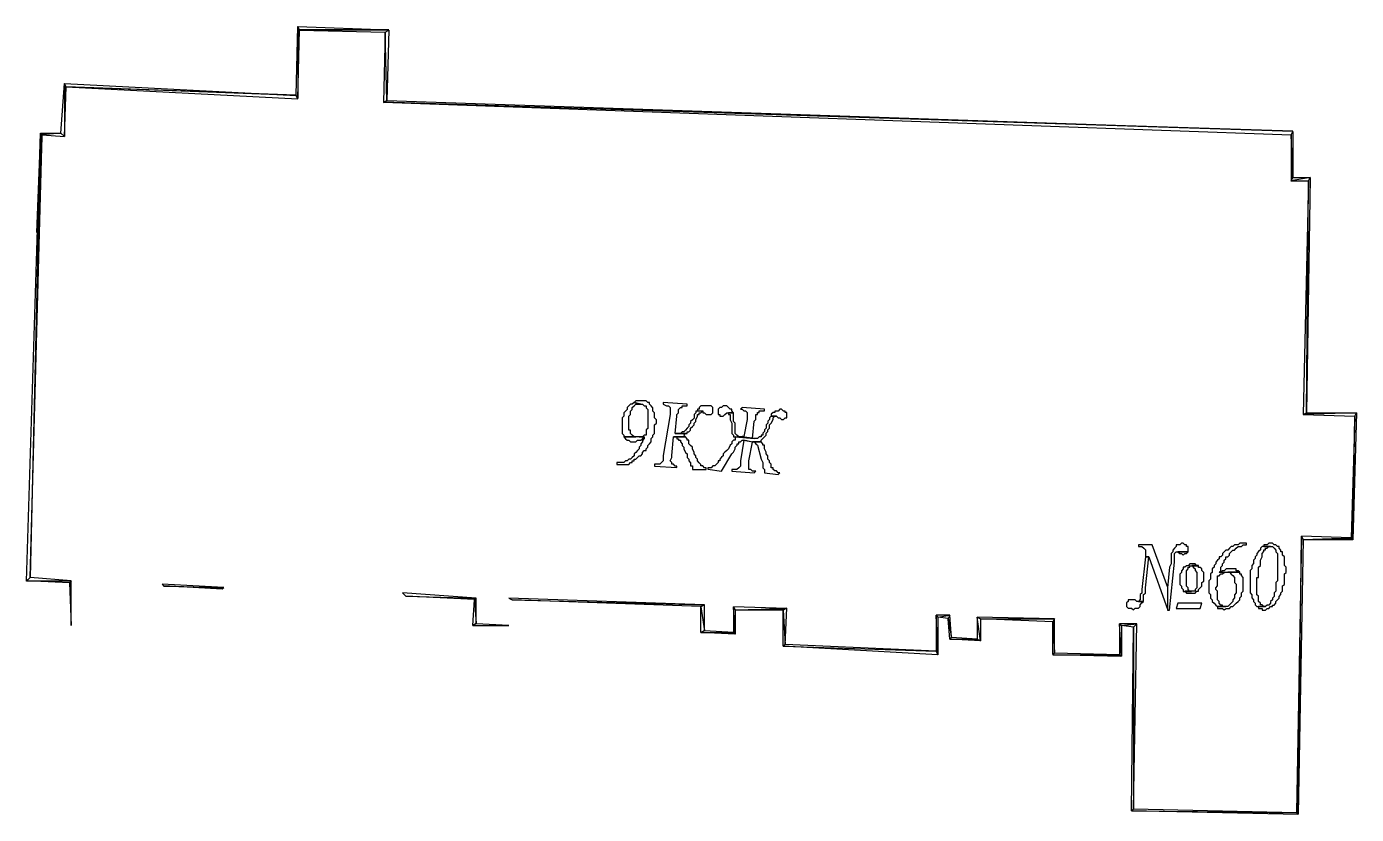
# Model space of a CAD drawing. Extents: x 212106 to 638151, y -1311344 to 1260505.
# Drawn here: x 231891 to 287247, y 447815 to 480609 of the extents above; entities that cross this region are included whole.
import ezdxf

# ---------------------------------------------------------------- set-up
doc = ezdxf.new("R2010")
doc.units = 0
doc.header["$MEASUREMENT"] = 0
doc.layers.add('at_Entity', color=7, linetype='Continuous')

msp = doc.modelspace()

# ---------------------------------------------------------------- linework, layer by layer
at = {"layer": 'at_Entity', "color": 1}
for p, q in [((243106, 477753), (243177, 480609)), ((243106, 477753), (243177, 480609)), ((243249, 480471), (243177, 480609)), ((243177, 480609), (246963, 480471)), ((243249, 480471), (243177, 480609)), ((243177, 480609), (243177, 477614)), ((243177, 480609), (243177, 477614)), ((243249, 480471), (243177, 480609)), ((243177, 480609), (246963, 480471)), ((243249, 480471), (243177, 480609)), ((243177, 480609), (243177, 477614)), ((243177, 480609), (243177, 477614)), ((243177, 477614), (243249, 480471)), ((243177, 477614), (243249, 480471)), ((246963, 480458), (243248, 480458)), ((243248, 480458), (246819, 480382)), ((246963, 480458), (243248, 480458)), ((243248, 480458), (246819, 480382)), ((246963, 480471), (243249, 480471)), ((246963, 480471), (243249, 480471)), ((246819, 480388), (246748, 477456)), ((246819, 480388), (246748, 477456)), ((246819, 480382), (246963, 480458)), ((246819, 480382), (246963, 480458)), ((246819, 480382), (246963, 480458)), ((246819, 480382), (246963, 480458)), ((246891, 477532), (246819, 480388)), ((246891, 477532), (246819, 480388)), ((246891, 477526), (246819, 480382)), ((246891, 477526), (246819, 480382)), ((246963, 480458), (246891, 477526)), ((246963, 480458), (246891, 477526)), ((233320, 476172), (233463, 478246)), ((233320, 476172), (233463, 478246)), ((233535, 478107), (233463, 478246)), ((233463, 478246), (243106, 477743)), ((233535, 478107), (233463, 478246)), ((233463, 478246), (233463, 476033)), ((233463, 478246), (233463, 476033)), ((233535, 478107), (233463, 478246)), ((233463, 478246), (243106, 477743)), ((233535, 478107), (233463, 478246)), ((233463, 478246), (233463, 476033)), ((233463, 478246), (233463, 476033)), ((233463, 476033), (233535, 478107)), ((233463, 476033), (233535, 478107)), ((243106, 477743), (233535, 478107)), ((243106, 477743), (233535, 478107)), ((243105, 477754), (233535, 478106)), ((233535, 478106), (243177, 477603)), ((243105, 477754), (233535, 478106)), ((233535, 478106), (243177, 477603)), ((243177, 477603), (243105, 477754)), ((243177, 477603), (243105, 477754)), ((243177, 477614), (243106, 477753)), ((243177, 477614), (243106, 477753)), ((246748, 477460), (246892, 477535)), ((246748, 477460), (246892, 477535)), ((246748, 477456), (246891, 477532)), ((246748, 477456), (246891, 477532)), ((284605, 476254), (246748, 477460)), ((284605, 476254), (246748, 477460)), ((284605, 476247), (246749, 477465)), ((246749, 477465), (284533, 476109)), ((284605, 476247), (246749, 477465)), ((246749, 477465), (284533, 476109)), ((246892, 477535), (284605, 476254)), ((246892, 477535), (284605, 476254)), ((231891, 457528), (232463, 476173)), ((231891, 457528), (232463, 476173)), ((232463, 476173), (232034, 457678)), ((232463, 476173), (232034, 457678)), ((232463, 476173), (232034, 457678)), ((232463, 476173), (232034, 457678)), ((232034, 457678), (232534, 476098)), ((232034, 457678), (232534, 476098)), ((232534, 476098), (232463, 476173)), ((232463, 476173), (233320, 476173)), ((232534, 476098), (232463, 476173)), ((232534, 476098), (232463, 476173)), ((232463, 476173), (233320, 476173)), ((232534, 476098), (232463, 476173)), ((233320, 476173), (232534, 476098)), ((233320, 476173), (232534, 476098)), ((233320, 476173), (232534, 476098)), ((233320, 476173), (232534, 476098)), ((232534, 476098), (233463, 476035)), ((232534, 476098), (233463, 476035)), ((233463, 476035), (233320, 476173)), ((233463, 476035), (233320, 476173)), ((233463, 476033), (233320, 476172)), ((233463, 476033), (233320, 476172)), ((284533, 476109), (284605, 476247)), ((284533, 476109), (284605, 476247)), ((284533, 476105), (284605, 476243)), ((284533, 476105), (284605, 476243)), ((284605, 474309), (284533, 476105)), ((284605, 474309), (284533, 476105)), ((284605, 474320), (284533, 476103)), ((284533, 476103), (284533, 474170)), ((284605, 474320), (284533, 476103)), ((284533, 476103), (284533, 474170)), ((284605, 476243), (284605, 474309)), ((284605, 476243), (284605, 474309)), ((232320, 472034), (232463, 475964)), ((232320, 472034), (232463, 475964)), ((232463, 475964), (232391, 472034)), ((232391, 472034), (232535, 475964)), ((232463, 475964), (232391, 472034)), ((232463, 475964), (232391, 472034)), ((232391, 472034), (232535, 475964)), ((232463, 475964), (232391, 472034)), ((232535, 475964), (232463, 475964)), ((232535, 475964), (232463, 475964)), ((285319, 474322), (284533, 474184)), ((285319, 474322), (284533, 474184)), ((284533, 474184), (284604, 474322)), ((285319, 474322), (284533, 474184)), ((285319, 474322), (284533, 474184)), ((284533, 474184), (284604, 474322)), ((284533, 474170), (284605, 474320)), ((284533, 474170), (284605, 474320)), ((284533, 474184), (285248, 474184)), ((284533, 474184), (285248, 474184)), ((284604, 474322), (285319, 474322)), ((284604, 474322), (285319, 474322)), ((285248, 474182), (285034, 464473)), ((285248, 474182), (285034, 464473)), ((285319, 474322), (285176, 464537)), ((285319, 474322), (285176, 464537)), ((285176, 464537), (285248, 474184)), ((285176, 464537), (285248, 474184)), ((285177, 464536), (285248, 474182)), ((285177, 464536), (285248, 474182)), ((285248, 474184), (285319, 474322)), ((285248, 474184), (285319, 474322)), ((285248, 474184), (285319, 474322)), ((285248, 474184), (285319, 474322)), ((232391, 472034), (232320, 472034)), ((232391, 472034), (232320, 472034)), ((287247, 464531), (285033, 464456)), ((287247, 464531), (285033, 464456)), ((285033, 464456), (285175, 464531)), ((287247, 464531), (285033, 464456)), ((287247, 464531), (285033, 464456)), ((285033, 464456), (285175, 464531)), ((285033, 464456), (287175, 464393)), ((285033, 464456), (287175, 464393)), ((285034, 464473), (285177, 464536)), ((285034, 464473), (285177, 464536)), ((285175, 464531), (287247, 464531)), ((285175, 464531), (287247, 464531)), ((287247, 464531), (287104, 459250)), ((287247, 464531), (287104, 459250)), ((287175, 464393), (287247, 464531)), ((287175, 464393), (287247, 464531)), ((287175, 464393), (287247, 464531)), ((287175, 464393), (287247, 464531)), ((287175, 464391), (287033, 459323)), ((287175, 464391), (287033, 459323)), ((287104, 459250), (287175, 464393)), ((287104, 459250), (287175, 464393)), ((287104, 459248), (287175, 464391)), ((287104, 459248), (287175, 464391)), ((284962, 459396), (284748, 447902)), ((284962, 459396), (284748, 447902)), ((284819, 447827), (284962, 459396)), ((284819, 447827), (284962, 459396)), ((284819, 447827), (284962, 459396)), ((284819, 447827), (284962, 459396)), ((285033, 459259), (284819, 447827)), ((285033, 459259), (284819, 447827)), ((284962, 459396), (285033, 459259)), ((284962, 459396), (285033, 459259)), ((287033, 459322), (284962, 459396)), ((284962, 459396), (285033, 459259)), ((284962, 459396), (285033, 459259)), ((287033, 459322), (284962, 459396)), ((285032, 459240), (287033, 459315)), ((285032, 459240), (287033, 459315)), ((287104, 459240), (285032, 459240)), ((287104, 459240), (285032, 459240)), ((285033, 459259), (287033, 459322)), ((285033, 459259), (287033, 459322)), ((287033, 459323), (287104, 459248)), ((287033, 459323), (287104, 459248)), ((287033, 459315), (287104, 459240)), ((287033, 459315), (287104, 459240)), ((232034, 457678), (231891, 457528)), ((232034, 457678), (231891, 457528)), ((232035, 457673), (231892, 457536)), ((232035, 457673), (231892, 457536)), ((231892, 457536), (233748, 457536)), ((231892, 457536), (233748, 457536)), ((231892, 457534), (233749, 457534)), ((233677, 457459), (231892, 457534)), ((231892, 457534), (233749, 457534)), ((233677, 457459), (231892, 457534)), ((233748, 457536), (232035, 457673)), ((233748, 457536), (232035, 457673)), ((233749, 457534), (233677, 457459)), ((233749, 457534), (233677, 457459)), ((233749, 457534), (233677, 457459)), ((233749, 457534), (233677, 457459)), ((233677, 457459), (233749, 455680)), ((233677, 457459), (233749, 455680)), ((233749, 455680), (233749, 457534)), ((233749, 455680), (233749, 457534)), ((237535, 457394), (237606, 457319)), ((240106, 457257), (237535, 457394)), ((237535, 457394), (237606, 457319)), ((240106, 457257), (237535, 457394)), ((237606, 457324), (240107, 457249)), ((240034, 457187), (237606, 457324)), ((237606, 457324), (240107, 457249)), ((240034, 457187), (237606, 457324)), ((237606, 457319), (240106, 457257)), ((237606, 457319), (240106, 457257)), ((240107, 457249), (240034, 457187)), ((240107, 457249), (240034, 457187)), ((247534, 457033), (247677, 456896)), ((250605, 456821), (247534, 457033)), ((247534, 457033), (247677, 456896)), ((250605, 456821), (247534, 457033)), ((247677, 456896), (250605, 456821)), ((247677, 456896), (250605, 456821)), ((247677, 456893), (250605, 456819)), ((250534, 456756), (247677, 456893)), ((247677, 456893), (250605, 456819)), ((250534, 456756), (247677, 456893)), ((250463, 455684), (250534, 456753)), ((250463, 455684), (250534, 456753)), ((250605, 456823), (250534, 456749)), ((250605, 456823), (250534, 456749)), ((250605, 456819), (250534, 456756)), ((250605, 456819), (250534, 456756)), ((250534, 456753), (250606, 455759)), ((250534, 456753), (250606, 455759)), ((250534, 456749), (250605, 455754)), ((250534, 456749), (250605, 455754)), ((250605, 455754), (250605, 456823)), ((250605, 455754), (250605, 456823)), ((251963, 456823), (252105, 456749)), ((260106, 456537), (251963, 456823)), ((251963, 456823), (252105, 456749)), ((260106, 456537), (251963, 456823)), ((252105, 456749), (260106, 456537)), ((252105, 456749), (260106, 456537)), ((252106, 456753), (260106, 456542)), ((259963, 456467), (252106, 456753)), ((252106, 456753), (260106, 456542)), ((259963, 456467), (252106, 456753)), ((260105, 456532), (259962, 456458)), ((260105, 456532), (259962, 456458)), ((259962, 456458), (260105, 455463)), ((259962, 456458), (260105, 455463)), ((260106, 456542), (259963, 456467)), ((260106, 456542), (259963, 456467)), ((259963, 456462), (260106, 455468)), ((259963, 455393), (259963, 456462)), ((259963, 456462), (260106, 455468)), ((259963, 455393), (259963, 456462)), ((260105, 455463), (260105, 456532)), ((260105, 455463), (260105, 456532)), ((261390, 455318), (261319, 456462)), ((261319, 456462), (261319, 455393)), ((261390, 455318), (261319, 456462)), ((261319, 456462), (261390, 456326)), ((261319, 456462), (261390, 456326)), ((263534, 456388), (261319, 456462)), ((261390, 455318), (261319, 456462)), ((261319, 456462), (261319, 455393)), ((261390, 455318), (261319, 456462)), ((261319, 456462), (261390, 456326)), ((261319, 456462), (261390, 456326)), ((263534, 456388), (261319, 456462)), ((261390, 456326), (263534, 456388)), ((261390, 456326), (263534, 456388)), ((261390, 456326), (261390, 455318)), ((261390, 456326), (261390, 455318)), ((261391, 456318), (263534, 456393)), ((261391, 456318), (263534, 456393)), ((263391, 456318), (261391, 456318)), ((263391, 456318), (261391, 456318)), ((263534, 456393), (263391, 456318)), ((263534, 456393), (263391, 456318)), ((263534, 456393), (263391, 456318)), ((263534, 456393), (263391, 456318)), ((263391, 456323), (263462, 454893)), ((263391, 454818), (263391, 456323)), ((263391, 456323), (263462, 454893)), ((263391, 454818), (263391, 456323)), ((263391, 456318), (263463, 454888)), ((263391, 456318), (263463, 454888)), ((263463, 454888), (263534, 456393)), ((263463, 454888), (263534, 456393)), ((250605, 455752), (250462, 455678)), ((250605, 455752), (250462, 455678)), ((250462, 455678), (251963, 455678)), ((250462, 455678), (251963, 455678)), ((250606, 455759), (250463, 455684)), ((250606, 455759), (250463, 455684)), ((251963, 455678), (250605, 455752)), ((251963, 455678), (250605, 455752)), ((269819, 454460), (269747, 456102)), ((269747, 456102), (269747, 454597)), ((269819, 454460), (269747, 456102)), ((269747, 456102), (269819, 456027)), ((269747, 456102), (269819, 456027)), ((270319, 456102), (269747, 456102)), ((269819, 454460), (269747, 456102)), ((269747, 456102), (269747, 454597)), ((269819, 454460), (269747, 456102)), ((269747, 456102), (269819, 456027)), ((269747, 456102), (269819, 456027)), ((270319, 456102), (269747, 456102)), ((269819, 456027), (270319, 456102)), ((269819, 456027), (270319, 456102)), ((269819, 456027), (270319, 456102)), ((269819, 456027), (270319, 456102)), ((269819, 456027), (269819, 454460)), ((270247, 455965), (269819, 456027)), ((269819, 456027), (269819, 454460)), ((270247, 455965), (269819, 456027)), ((270319, 456102), (270247, 455965)), ((270319, 456102), (270247, 455965)), ((270319, 456102), (270247, 455965)), ((270319, 456102), (270247, 455965)), ((270247, 455965), (270390, 455169)), ((270247, 455965), (270390, 455169)), ((270248, 455962), (270391, 455179)), ((270319, 455104), (270248, 455962)), ((270248, 455962), (270391, 455179)), ((270319, 455104), (270248, 455962)), ((270390, 455169), (270319, 456102)), ((270390, 455169), (270319, 456102)), ((271605, 455037), (271462, 456032)), ((271462, 456032), (271462, 455099)), ((271605, 455037), (271462, 456032)), ((271462, 456032), (271605, 455957)), ((271462, 456032), (271605, 455957)), ((274676, 455957), (271462, 456032)), ((271605, 455037), (271462, 456032)), ((271462, 456032), (271462, 455099)), ((271605, 455037), (271462, 456032)), ((271462, 456032), (271605, 455957)), ((271462, 456032), (271605, 455957)), ((274676, 455957), (271462, 456032)), ((271604, 455962), (274676, 455962)), ((274604, 455825), (271604, 455962)), ((271604, 455962), (274676, 455962)), ((274604, 455825), (271604, 455962)), ((271605, 455957), (271605, 455037)), ((271605, 455957), (274676, 455957)), ((271605, 455957), (271605, 455037)), ((271605, 455957), (274676, 455957)), ((274676, 455962), (274604, 455825)), ((274676, 455962), (274604, 455825)), ((274676, 455962), (274604, 455825)), ((274676, 455962), (274604, 455825)), ((274604, 455825), (274676, 454532)), ((274604, 455825), (274676, 454532)), ((274605, 455822), (274676, 454542)), ((274605, 454467), (274605, 455822)), ((274605, 455822), (274676, 454542)), ((274605, 454467), (274605, 455822)), ((274676, 454532), (274676, 455962)), ((274676, 454532), (274676, 455962)), ((277462, 454397), (277391, 455752)), ((277391, 455752), (277391, 454472)), ((277462, 454397), (277391, 455752)), ((277391, 455752), (277462, 455678)), ((277391, 455752), (277462, 455678)), ((278105, 455752), (277391, 455752)), ((277462, 454397), (277391, 455752)), ((277391, 455752), (277391, 454472)), ((277462, 454397), (277391, 455752)), ((277391, 455752), (277462, 455678)), ((277391, 455752), (277462, 455678)), ((278105, 455752), (277391, 455752)), ((277462, 455678), (278105, 455752)), ((277462, 455678), (278105, 455752)), ((277462, 455678), (278105, 455752)), ((277462, 455678), (278105, 455752)), ((277462, 455678), (277462, 454397)), ((277962, 455615), (277462, 455678)), ((277462, 455678), (277462, 454397)), ((277962, 455615), (277462, 455678)), ((277890, 447957), (277961, 455601)), ((277890, 447957), (277961, 455601)), ((277961, 455601), (277961, 448031)), ((277961, 455601), (277961, 448031)), ((278105, 455752), (277962, 455615)), ((278105, 455752), (277962, 455615)), ((277962, 448033), (278105, 455752)), ((278105, 455752), (277962, 455615)), ((278105, 455752), (277962, 455615)), ((277962, 448033), (278105, 455752)), ((277962, 455615), (277962, 448033)), ((277962, 455615), (277962, 448033)), ((260105, 455461), (259962, 455387)), ((260105, 455461), (259962, 455387)), ((259962, 455391), (261319, 455391)), ((261391, 455317), (259962, 455391)), ((259962, 455391), (261319, 455391)), ((261391, 455317), (259962, 455391)), ((259962, 455387), (261319, 455387)), ((259962, 455387), (261319, 455387)), ((260106, 455468), (259963, 455393)), ((260106, 455468), (259963, 455393)), ((261319, 455387), (260105, 455461)), ((261319, 455387), (260105, 455461)), ((261319, 455393), (261390, 455318)), ((261319, 455393), (261390, 455318)), ((261319, 455391), (261391, 455317)), ((261319, 455391), (261391, 455317)), ((270391, 455179), (270319, 455104)), ((270391, 455179), (270319, 455104)), ((270319, 455112), (271463, 455112)), ((271605, 455037), (270319, 455112)), ((270319, 455112), (271463, 455112)), ((271605, 455037), (270319, 455112)), ((270391, 455182), (270320, 455107)), ((270391, 455182), (270320, 455107)), ((270320, 455107), (271462, 455107)), ((270320, 455107), (271462, 455107)), ((271462, 455107), (270391, 455182)), ((271462, 455107), (270391, 455182)), ((271462, 455099), (271605, 455037)), ((271462, 455099), (271605, 455037)), ((271463, 455112), (271605, 455037)), ((271463, 455112), (271605, 455037)), ((263462, 454891), (263390, 454816)), ((263462, 454891), (263390, 454816)), ((263390, 454816), (269747, 454605)), ((263390, 454816), (269747, 454605)), ((263462, 454893), (263391, 454818)), ((263462, 454893), (263391, 454818)), ((263391, 454821), (269748, 454610)), ((269820, 454461), (263391, 454821)), ((263391, 454821), (269748, 454610)), ((269820, 454461), (263391, 454821)), ((269747, 454605), (263462, 454891)), ((269747, 454605), (263462, 454891)), ((269747, 454597), (269819, 454460)), ((269747, 454597), (269819, 454460)), ((269748, 454610), (269820, 454461)), ((269748, 454610), (269820, 454461)), ((274676, 454530), (274604, 454455)), ((274676, 454530), (274604, 454455)), ((274676, 454542), (274605, 454467)), ((274676, 454542), (274605, 454467)), ((277390, 454455), (274676, 454530)), ((277390, 454455), (274676, 454530)), ((277391, 454472), (277462, 454397)), ((277391, 454472), (277462, 454397)), ((274604, 454460), (277391, 454460)), ((277461, 454385), (274604, 454460)), ((274604, 454460), (277391, 454460)), ((277461, 454385), (274604, 454460)), ((274604, 454455), (277390, 454455)), ((274604, 454455), (277390, 454455)), ((277391, 454460), (277461, 454385)), ((277391, 454460), (277461, 454385)), ((277962, 448033), (277890, 447959)), ((277962, 448033), (277890, 447959)), ((277961, 448031), (277890, 447957)), ((277961, 448031), (277890, 447957)), ((277890, 447963), (284748, 447889)), ((284818, 447815), (277890, 447963)), ((277890, 447963), (284748, 447889)), ((284818, 447815), (277890, 447963)), ((277890, 447959), (284748, 447885)), ((277890, 447959), (284748, 447885)), ((284748, 447885), (277962, 448033)), ((284748, 447885), (277962, 448033)), ((284748, 447902), (284819, 447827)), ((284748, 447902), (284819, 447827)), ((284748, 447889), (284818, 447815)), ((284748, 447889), (284818, 447815))]:
    msp.add_line(p, q, dxfattribs=at)
at = {"layer": 'at_Entity', "color": 0}
for p, q in [((257247, 465031), (257176, 464956)), ((257320, 465031), (257247, 465031)), ((257391, 465031), (257320, 465031)), ((257462, 465031), (257391, 465031)), ((257533, 465031), (257462, 465031)), ((257604, 465031), (257533, 465031)), ((257677, 465031), (257604, 465031)), ((257604, 465031), (257604, 465031)), ((257748, 464956), (257677, 465031)), ((256820, 464599), (256748, 464537)), ((256748, 464537), (256748, 464462)), ((256748, 464462), (256748, 464387)), ((256891, 464674), (256820, 464599)), ((256962, 464824), (256891, 464749)), ((256891, 464749), (256891, 464749)), ((256891, 464749), (256891, 464674)), ((257034, 464887), (256962, 464824)), ((256962, 464387), (257034, 464462)), ((257105, 464887), (257034, 464887)), ((257034, 464599), (257105, 464674)), ((257034, 464537), (257034, 464599)), ((257034, 464462), (257034, 464537)), ((257177, 464961), (257105, 464887)), ((257105, 464749), (257177, 464824)), ((257105, 464674), (257105, 464749)), ((257176, 464956), (257176, 464956)), ((257176, 464956), (257462, 464894)), ((257462, 464887), (257177, 464961)), ((257177, 464824), (257248, 464887)), ((257177, 464824), (257177, 464824)), ((257248, 464887), (257320, 464887)), ((257320, 464887), (257391, 464887)), ((257391, 464887), (257462, 464887)), ((257462, 464894), (257533, 464894)), ((257533, 464894), (257533, 464894)), ((257533, 464894), (257604, 464819)), ((257604, 464819), (257677, 464819)), ((257677, 464819), (257677, 464744)), ((257677, 464744), (257748, 464669)), ((257819, 464956), (257748, 464956)), ((257748, 464669), (257748, 464607)), ((257748, 464607), (257748, 464532)), ((257748, 464532), (257748, 464457)), ((257748, 464457), (257748, 464457)), ((257748, 464457), (257748, 464320)), ((257819, 464894), (257819, 464956)), ((257890, 464819), (257819, 464894)), ((257962, 464744), (257890, 464819)), ((257962, 464669), (257962, 464744)), ((257962, 464744), (257962, 464744)), ((257962, 464607), (257962, 464669)), ((258034, 464532), (257962, 464607)), ((258034, 464457), (258034, 464532)), ((258034, 464394), (258034, 464457)), ((259391, 464887), (258391, 464961)), ((258391, 464961), (258391, 464887)), ((258391, 464887), (258391, 464887)), ((258391, 464887), (258533, 464824)), ((258677, 464462), (258391, 462751)), ((258533, 464824), (258606, 464824)), ((258606, 464824), (258606, 464824)), ((258606, 464824), (258677, 464749)), ((258677, 464749), (258677, 464749)), ((258677, 464749), (258677, 464674)), ((258677, 464674), (258677, 464599)), ((258677, 464599), (258677, 464537)), ((258677, 464537), (258677, 464462)), ((258963, 464462), (259034, 464537)), ((258963, 464387), (258963, 464462)), ((259034, 464674), (259105, 464749)), ((259034, 464599), (259034, 464674)), ((259034, 464537), (259034, 464599)), ((259105, 464749), (259105, 464749)), ((259105, 464749), (259176, 464749)), ((259176, 464749), (259176, 464824)), ((259176, 464824), (259248, 464824)), ((259248, 464824), (259391, 464824)), ((259391, 464824), (259391, 464887)), ((259747, 464526), (259676, 464463)), ((259676, 464463), (259676, 464313)), ((259820, 464601), (259747, 464601)), ((259747, 464601), (259747, 464526)), ((259891, 464684), (259820, 464684)), ((259820, 464684), (259820, 464609)), ((259820, 464609), (260034, 464609)), ((260033, 464601), (259820, 464601)), ((259820, 464388), (259820, 464463)), ((259820, 464463), (259891, 464463)), ((259962, 464822), (259891, 464747)), ((259891, 464747), (259891, 464684)), ((259891, 464463), (259891, 464526)), ((259891, 464526), (259962, 464526)), ((260034, 464822), (259962, 464822)), ((259962, 464822), (259962, 464822)), ((259962, 464526), (260033, 464601)), ((260105, 464822), (260034, 464822)), ((260034, 464609), (260034, 464609)), ((260034, 464609), (260034, 464535)), ((260034, 464535), (260105, 464535)), ((260177, 464822), (260105, 464822)), ((260105, 464535), (260177, 464460)), ((260248, 464822), (260177, 464822)), ((260177, 464460), (260248, 464460)), ((260320, 464822), (260248, 464822)), ((260248, 464460), (260248, 464460)), ((260248, 464460), (260320, 464460)), ((260391, 464822), (260320, 464822)), ((260320, 464460), (260391, 464460)), ((260462, 464747), (260391, 464822)), ((260391, 464460), (260462, 464535)), ((260462, 464684), (260462, 464747)), ((260462, 464747), (260462, 464747)), ((260462, 464609), (260462, 464684)), ((260462, 464535), (260462, 464609)), ((260748, 464747), (260677, 464684)), ((260677, 464684), (260677, 464609)), ((260677, 464609), (260677, 464535)), ((260677, 464535), (260677, 464460)), ((260677, 464460), (260748, 464460)), ((260819, 464747), (260748, 464747)), ((260748, 464747), (260748, 464747)), ((260748, 464460), (260748, 464397)), ((260891, 464822), (260819, 464747)), ((260963, 464822), (260891, 464822)), ((260891, 464397), (260963, 464460)), ((261034, 464822), (260963, 464822)), ((260963, 464460), (261034, 464535)), ((260963, 464460), (260963, 464460)), ((261105, 464747), (261034, 464822)), ((261034, 464535), (261105, 464535)), ((261176, 464684), (261105, 464747)), ((261105, 464747), (261105, 464747)), ((261105, 464535), (261320, 464535)), ((261319, 464531), (261105, 464531)), ((261105, 464531), (261105, 464456)), ((261105, 464456), (261176, 464456)), ((261249, 464684), (261176, 464684)), ((261176, 464456), (261176, 464456)), ((261176, 464456), (261176, 464393)), ((261249, 464609), (261249, 464684)), ((261320, 464535), (261249, 464609)), ((261319, 464456), (261319, 464531)), ((261319, 464393), (261319, 464456)), ((261320, 464535), (261320, 464535)), ((261676, 464752), (261605, 464677)), ((261605, 464677), (261676, 464677)), ((262605, 464677), (261676, 464752)), ((261676, 464677), (261749, 464615)), ((261749, 464615), (261820, 464615)), ((261820, 464615), (261820, 464615)), ((261820, 464615), (261891, 464540)), ((261891, 464540), (261891, 464540)), ((261891, 464540), (261891, 464465)), ((261891, 464465), (261891, 464390)), ((262248, 464327), (262248, 464465)), ((262248, 464465), (262319, 464465)), ((262319, 464465), (262319, 464540)), ((262319, 464540), (262319, 464540)), ((262319, 464540), (262391, 464540)), ((262391, 464540), (262391, 464615)), ((262391, 464615), (262534, 464615)), ((262534, 464615), (262605, 464615)), ((262605, 464615), (262605, 464677)), ((262962, 464545), (262891, 464470)), ((262891, 464470), (262891, 464395)), ((263034, 464545), (262962, 464545)), ((263106, 464607), (263034, 464607)), ((263034, 464607), (263034, 464545)), ((263177, 464607), (263106, 464607)), ((263248, 464682), (263177, 464607)), ((263319, 464682), (263248, 464682)), ((263392, 464607), (263319, 464682)), ((263463, 464607), (263392, 464607)), ((263463, 464545), (263463, 464607)), ((263463, 464607), (263463, 464607)), ((263534, 464545), (263463, 464545)), ((263534, 464470), (263534, 464545)), ((263534, 464395), (263534, 464470)), ((256748, 464387), (256676, 464325)), ((256676, 464325), (256676, 464250)), ((256676, 464250), (256676, 464175)), ((256676, 464175), (256676, 464100)), ((256676, 464100), (256676, 463962)), ((256676, 463962), (256676, 463888)), ((256676, 463888), (256676, 463813)), ((256962, 464325), (256962, 464387)), ((256962, 464250), (256962, 464325)), ((256962, 464175), (256962, 464250)), ((256962, 464100), (256962, 464175)), ((256962, 463962), (256962, 464100)), ((256962, 463888), (256962, 463962)), ((256962, 463813), (256962, 463888)), ((257748, 463882), (257677, 463820)), ((257748, 464320), (257748, 464245)), ((257748, 464245), (257748, 464170)), ((257748, 464170), (257748, 464107)), ((257748, 464107), (257748, 464032)), ((257748, 464032), (257748, 464032)), ((257748, 464032), (257748, 463957)), ((257748, 463957), (257748, 463882)), ((258034, 464320), (258034, 464394)), ((258105, 464245), (258034, 464320)), ((258034, 464032), (258105, 464107)), ((258034, 463957), (258034, 464032)), ((258034, 463882), (258034, 463957)), ((258034, 463820), (258034, 463882)), ((258105, 464170), (258105, 464245)), ((258105, 464107), (258105, 464170)), ((258890, 463675), (258963, 464387)), ((259390, 463889), (259319, 463814)), ((259462, 463964), (259390, 463889)), ((259390, 463889), (259390, 463889)), ((259534, 464101), (259462, 464026)), ((259462, 464026), (259462, 463964)), ((259462, 463964), (259462, 463964)), ((259605, 464238), (259534, 464176)), ((259534, 464176), (259534, 464101)), ((259534, 463889), (259605, 463964)), ((259534, 463814), (259534, 463889)), ((259676, 464313), (259605, 464238)), ((259605, 463964), (259676, 464026)), ((259676, 464101), (259747, 464176)), ((259676, 464026), (259676, 464101)), ((259747, 464238), (259820, 464388)), ((259747, 464176), (259747, 464238)), ((260748, 464397), (260819, 464397)), ((260819, 464397), (260891, 464397)), ((261176, 464393), (261176, 464318)), ((261176, 464318), (261176, 464244)), ((261176, 464244), (261247, 464106)), ((261247, 464106), (261247, 464031)), ((261247, 464031), (261247, 463894)), ((261247, 463894), (261247, 463819)), ((261319, 464318), (261319, 464393)), ((261319, 464244), (261319, 464318)), ((261319, 464169), (261319, 464244)), ((261391, 464106), (261319, 464169)), ((261391, 463956), (261391, 464106)), ((261391, 463894), (261391, 463956)), ((261391, 463819), (261391, 463894)), ((261891, 464252), (261749, 463541)), ((261891, 464390), (261891, 464327)), ((261891, 464327), (261891, 464252)), ((262106, 463466), (262177, 464178)), ((262177, 464178), (262248, 464252)), ((262248, 464252), (262248, 464327)), ((262676, 463892), (262605, 463817)), ((262749, 464104), (262676, 464029)), ((262676, 464029), (262676, 463892)), ((262820, 464254), (262749, 464179)), ((262749, 464179), (262749, 464104)), ((262749, 463817), (262820, 463892)), ((262891, 464391), (262820, 464316)), ((262820, 464316), (262820, 464254)), ((262820, 464029), (262891, 464104)), ((262820, 463892), (262820, 464029)), ((262820, 464029), (262820, 464029)), ((262891, 464395), (263106, 464395)), ((263106, 464391), (262891, 464391)), ((262891, 464104), (262962, 464254)), ((262962, 464316), (263033, 464391)), ((262962, 464254), (262962, 464316)), ((262962, 464254), (262962, 464254)), ((263033, 464391), (263106, 464391)), ((263106, 464395), (263106, 464395)), ((263106, 464395), (263177, 464320)), ((263177, 464320), (263248, 464320)), ((263248, 464320), (263248, 464320)), ((263248, 464320), (263319, 464258)), ((263319, 464258), (263392, 464258)), ((263392, 464258), (263463, 464320)), ((263392, 464258), (263392, 464258)), ((263463, 464320), (263534, 464320)), ((263534, 464320), (263534, 464395)), ((256676, 463813), (256676, 463750)), ((256676, 463750), (256676, 463675)), ((256676, 463675), (256748, 463600)), ((256748, 463600), (256748, 463600)), ((256748, 463600), (256748, 463538)), ((256748, 463538), (257248, 463538)), ((257248, 463529), (256748, 463529)), ((256748, 463529), (256820, 463455)), ((256820, 463455), (256891, 463392)), ((256891, 463392), (256962, 463392)), ((257034, 463813), (256962, 463813)), ((256962, 463392), (256962, 463392)), ((256962, 463392), (257033, 463317)), ((257034, 463750), (257034, 463813)), ((257034, 463675), (257034, 463750)), ((257105, 463600), (257034, 463675)), ((257177, 463538), (257105, 463600)), ((257105, 463600), (257105, 463600)), ((257248, 463538), (257177, 463538)), ((257248, 463538), (257248, 463538)), ((257319, 463529), (257248, 463529)), ((257248, 463317), (257319, 463392)), ((257391, 463529), (257319, 463529)), ((257319, 463392), (257391, 463392)), ((257462, 463533), (257391, 463533)), ((257391, 463533), (257604, 463533)), ((257604, 463529), (257391, 463529)), ((257391, 463392), (257462, 463392)), ((257533, 463533), (257462, 463533)), ((257462, 463392), (257533, 463455)), ((257604, 463608), (257533, 463533)), ((257533, 463455), (257604, 463529)), ((257604, 463458), (257533, 463383)), ((257533, 463383), (257533, 463321)), ((257677, 463608), (257604, 463608)), ((257604, 463533), (257604, 463458)), ((257677, 463820), (257677, 463745)), ((257677, 463745), (257677, 463670)), ((257677, 463670), (257677, 463608)), ((257890, 463458), (257962, 463533)), ((257890, 463383), (257890, 463458)), ((257890, 463321), (257890, 463383)), ((257962, 463608), (258034, 463670)), ((257962, 463533), (257962, 463608)), ((258034, 463745), (258034, 463820)), ((258034, 463670), (258034, 463745)), ((258748, 462751), (258819, 463538)), ((258819, 463538), (259320, 463538)), ((259319, 463529), (258819, 463529)), ((258819, 463529), (258891, 463529)), ((259320, 463675), (258890, 463675)), ((258962, 463677), (258891, 463677)), ((258891, 463677), (259319, 463677)), ((258891, 463529), (258962, 463529)), ((259033, 463677), (258962, 463677)), ((258962, 463529), (258962, 463455)), ((258962, 463455), (259033, 463455)), ((259105, 463677), (259033, 463677)), ((259033, 463455), (259033, 463455)), ((259033, 463455), (259033, 463392)), ((259033, 463392), (259104, 463392)), ((259104, 463392), (259104, 463317)), ((259177, 463739), (259105, 463677)), ((259105, 463677), (259105, 463677)), ((259248, 463739), (259177, 463739)), ((259319, 463814), (259248, 463739)), ((259248, 463600), (259320, 463675)), ((259320, 463538), (259248, 463600)), ((259248, 463600), (259248, 463600)), ((259248, 463600), (259248, 463600)), ((259319, 463677), (259390, 463677)), ((259390, 463455), (259319, 463529)), ((259320, 463538), (259320, 463538)), ((259390, 463677), (259390, 463739)), ((259390, 463739), (259462, 463739)), ((259390, 463392), (259390, 463455)), ((259462, 463392), (259390, 463392)), ((259462, 463739), (259534, 463814)), ((259462, 463242), (259462, 463392)), ((261247, 463819), (261247, 463744)), ((261247, 463744), (261247, 463669)), ((261247, 463669), (261247, 463669)), ((261247, 463669), (261319, 463607)), ((261319, 463392), (261248, 463317)), ((261319, 463607), (261319, 463532)), ((261319, 463532), (261391, 463532)), ((261390, 463392), (261319, 463392)), ((262177, 463467), (261390, 463530)), ((261390, 463530), (261390, 463467)), ((261390, 463467), (261390, 463392)), ((261391, 463744), (261391, 463819)), ((261391, 463669), (261391, 463744)), ((261462, 463607), (261391, 463669)), ((261391, 463532), (262176, 463457)), ((261533, 463532), (261462, 463607)), ((261462, 463607), (261462, 463607)), ((261605, 463532), (261533, 463532)), ((261533, 463532), (261533, 463532)), ((261676, 463532), (261605, 463532)), ((261605, 463317), (261676, 463392)), ((261748, 463390), (261605, 462529)), ((261749, 463541), (261676, 463541)), ((261676, 463541), (262177, 463466)), ((262176, 463457), (261676, 463532)), ((261676, 463392), (261747, 463392)), ((261747, 463392), (262106, 463317)), ((262105, 463315), (261748, 463390)), ((261748, 463390), (261748, 463390)), ((261749, 463541), (261749, 463541)), ((262177, 463466), (262106, 463466)), ((262248, 463467), (262177, 463467)), ((262177, 463466), (262177, 463466)), ((262319, 463467), (262248, 463467)), ((262390, 463530), (262319, 463467)), ((262463, 463530), (262390, 463530)), ((262390, 463530), (262390, 463530)), ((262534, 463604), (262463, 463604)), ((262463, 463604), (262463, 463530)), ((262463, 463392), (262534, 463467)), ((262463, 463317), (262463, 463392)), ((262463, 463392), (262463, 463392)), ((262605, 463754), (262534, 463679)), ((262534, 463679), (262534, 463604)), ((262534, 463467), (262605, 463530)), ((262605, 463817), (262605, 463754)), ((262605, 463530), (262676, 463604)), ((262605, 463530), (262605, 463530)), ((262676, 463679), (262749, 463754)), ((262676, 463604), (262676, 463679)), ((262749, 463754), (262749, 463817)), ((257033, 463317), (257105, 463317)), ((257105, 463317), (257176, 463317)), ((257176, 463317), (257176, 463317)), ((257176, 463317), (257248, 463317)), ((257247, 462883), (257176, 462821)), ((257176, 462821), (257176, 462746)), ((257320, 462958), (257247, 462883)), ((257247, 462883), (257247, 462883)), ((257391, 463033), (257320, 462958)), ((257462, 463171), (257391, 463108)), ((257391, 463108), (257391, 463033)), ((257533, 463321), (257462, 463246)), ((257462, 463246), (257462, 463171)), ((257462, 462746), (257533, 462821)), ((257533, 462883), (257604, 462958)), ((257533, 462821), (257533, 462883)), ((257604, 462958), (257677, 462958)), ((257677, 463033), (257748, 463108)), ((257677, 462958), (257677, 463033)), ((257748, 463171), (257819, 463246)), ((257748, 463108), (257748, 463171)), ((257819, 463246), (257890, 463321)), ((259104, 463317), (259177, 463242)), ((259177, 463242), (259177, 463168)), ((259177, 463168), (259248, 463105)), ((259248, 463105), (259248, 463030)), ((259248, 463030), (259319, 462881)), ((259319, 462881), (259319, 462881)), ((259319, 462881), (259390, 462818)), ((259390, 462818), (259390, 462668)), ((259534, 463168), (259462, 463242)), ((259605, 463105), (259534, 463168)), ((259605, 463030), (259605, 463105)), ((259676, 462881), (259605, 463030)), ((259676, 462818), (259676, 462881)), ((259748, 462743), (259676, 462818)), ((260820, 462106), (261248, 462818)), ((260962, 462893), (260891, 462818)), ((260891, 462818), (260891, 462743)), ((261033, 462968), (260962, 462893)), ((261106, 463030), (261033, 462968)), ((261177, 463180), (261106, 463030)), ((261248, 463242), (261177, 463180)), ((261177, 463180), (261177, 463180)), ((261248, 463317), (261248, 463242)), ((261248, 462818), (261319, 462893)), ((261319, 462893), (261390, 463030)), ((261390, 463105), (261463, 463180)), ((261390, 463030), (261390, 463105)), ((261463, 463180), (261463, 463242)), ((261463, 463242), (261534, 463242)), ((261534, 463242), (261534, 463317)), ((261534, 463317), (261605, 463317)), ((261534, 463242), (261534, 463242)), ((261962, 462529), (262105, 463315)), ((262462, 463320), (262105, 463320)), ((262105, 463320), (262105, 463320)), ((262105, 463320), (262177, 463320)), ((262105, 463315), (262105, 463315)), ((262106, 463317), (262463, 463317)), ((262177, 463320), (262248, 463245)), ((262248, 463245), (262248, 463245)), ((262248, 463245), (262319, 463183)), ((262319, 463183), (262462, 462609)), ((262533, 463245), (262462, 463320)), ((262533, 463183), (262533, 463245)), ((262605, 463183), (262533, 463183)), ((262605, 463108), (262605, 463183)), ((262605, 463033), (262605, 463108)), ((262605, 463108), (262605, 463108)), ((262677, 462896), (262605, 463033)), ((262677, 462821), (262677, 462896)), ((262748, 462746), (262677, 462821)), ((256533, 462459), (256462, 462459)), ((256462, 462459), (256462, 462384)), ((256462, 462384), (256533, 462384)), ((256605, 462459), (256533, 462459)), ((256533, 462384), (256533, 462384)), ((256533, 462384), (256605, 462384)), ((256677, 462459), (256605, 462459)), ((256605, 462384), (256677, 462384)), ((256748, 462459), (256677, 462459)), ((256677, 462384), (256748, 462384)), ((256819, 462534), (256748, 462459)), ((256748, 462459), (256748, 462459)), ((256748, 462384), (256819, 462384)), ((256890, 462534), (256819, 462534)), ((256819, 462384), (256890, 462384)), ((256963, 462609), (256890, 462534)), ((256890, 462534), (256890, 462534)), ((256890, 462384), (256963, 462384)), ((257034, 462609), (256963, 462609)), ((256963, 462384), (257034, 462459)), ((257105, 462671), (257034, 462609)), ((257034, 462459), (257105, 462459)), ((257176, 462746), (257105, 462671)), ((257105, 462459), (257105, 462534)), ((257105, 462534), (257176, 462534)), ((257176, 462534), (257176, 462609)), ((257176, 462609), (257247, 462609)), ((257247, 462609), (257320, 462671)), ((257320, 462671), (257391, 462746)), ((257391, 462746), (257462, 462746)), ((258105, 462389), (258034, 462389)), ((258034, 462389), (258034, 462314)), ((258034, 462314), (258963, 462252)), ((258176, 462389), (258105, 462389)), ((258249, 462389), (258176, 462389)), ((258320, 462464), (258249, 462389)), ((258391, 462539), (258320, 462464)), ((258320, 462464), (258320, 462464)), ((258320, 462464), (258320, 462464)), ((258391, 462751), (258391, 462751)), ((258391, 462751), (258391, 462601)), ((258391, 462601), (258391, 462539)), ((258677, 462539), (258748, 462676)), ((258748, 462464), (258677, 462539)), ((258748, 462676), (258748, 462751)), ((258748, 462389), (258748, 462464)), ((258748, 462464), (258748, 462464)), ((258819, 462389), (258748, 462389)), ((258748, 462389), (258748, 462389)), ((258890, 462314), (258819, 462389)), ((258963, 462314), (258890, 462314)), ((258963, 462252), (258963, 462314)), ((258963, 462314), (258963, 462314)), ((259390, 462668), (259462, 462606)), ((259462, 462606), (259462, 462531)), ((259462, 462531), (259534, 462456)), ((259534, 462456), (259534, 462381)), ((259534, 462381), (259534, 462319)), ((259534, 462319), (259605, 462319)), ((259605, 462319), (259605, 462244)), ((259605, 462244), (259605, 462169)), ((259748, 462668), (259748, 462743)), ((259819, 462606), (259748, 462668)), ((259819, 462531), (259819, 462606)), ((259890, 462456), (259819, 462531)), ((259819, 462531), (259819, 462531)), ((259962, 462381), (259890, 462456)), ((259890, 462456), (259890, 462456)), ((259890, 462456), (259890, 462456)), ((259962, 462319), (259962, 462381)), ((260034, 462319), (259962, 462319)), ((260105, 462244), (260034, 462319)), ((260176, 462244), (260105, 462244)), ((260176, 462169), (260176, 462244)), ((260176, 462244), (260176, 462244)), ((260319, 462244), (260248, 462244)), ((260248, 462244), (260248, 462181)), ((260390, 462244), (260319, 462244)), ((260463, 462319), (260390, 462244)), ((260534, 462319), (260463, 462319)), ((260605, 462394), (260534, 462319)), ((260676, 462468), (260605, 462394)), ((260605, 462394), (260605, 462394)), ((260747, 462531), (260676, 462531)), ((260676, 462531), (260676, 462468)), ((260676, 462468), (260676, 462468)), ((260820, 462681), (260747, 462606)), ((260747, 462606), (260747, 462531)), ((260891, 462743), (260820, 462681)), ((261533, 462242), (261462, 462179)), ((261605, 462317), (261533, 462242)), ((261533, 462242), (261533, 462242)), ((261533, 462242), (261533, 462242)), ((261605, 462529), (261605, 462529)), ((261605, 462529), (261605, 462392)), ((261605, 462392), (261605, 462317)), ((261962, 462466), (261962, 462529)), ((261962, 462317), (261962, 462466)), ((261962, 462242), (261962, 462317)), ((261962, 462179), (261962, 462242)), ((261962, 462242), (261962, 462242)), ((262462, 462609), (262533, 462459)), ((262533, 462459), (262533, 462397)), ((262533, 462397), (262533, 462247)), ((262533, 462247), (262605, 462172)), ((262748, 462671), (262748, 462746)), ((262748, 462609), (262748, 462671)), ((262819, 462534), (262748, 462609)), ((262819, 462459), (262819, 462534)), ((262890, 462397), (262819, 462459)), ((262890, 462322), (262890, 462397)), ((262890, 462247), (262890, 462322)), ((262963, 462247), (262890, 462247)), ((262963, 462172), (262963, 462247)), ((259605, 462169), (260176, 462169)), ((260248, 462181), (260820, 462106)), ((261320, 462179), (261247, 462179)), ((261247, 462179), (261247, 462105)), ((261247, 462105), (262177, 462030)), ((261391, 462179), (261320, 462179)), ((261462, 462179), (261391, 462179)), ((262033, 462179), (261962, 462179)), ((261962, 462179), (261962, 462179)), ((262105, 462105), (262033, 462179)), ((262177, 462105), (262105, 462105)), ((262177, 462030), (262248, 462105)), ((262248, 462105), (262177, 462105)), ((262605, 462172), (262605, 462110)), ((262605, 462110), (262605, 462035)), ((262605, 462035), (262605, 462035)), ((262605, 462035), (262605, 462035)), ((262605, 462035), (263176, 461960)), ((263034, 462110), (262963, 462172)), ((262963, 462172), (262963, 462172)), ((263105, 462110), (263034, 462110)), ((263176, 462035), (263105, 462110)), ((263176, 461960), (263248, 462035)), ((263248, 462035), (263176, 462035)), ((278748, 459035), (278177, 459035)), ((278177, 459035), (278177, 458961)), ((278177, 458961), (278177, 458961)), ((278177, 458961), (278248, 458961)), ((278248, 458961), (278319, 458961)), ((278319, 458961), (278319, 458961)), ((278319, 458961), (278391, 458898)), ((278391, 458898), (278462, 458824)), ((279391, 457255), (278748, 459035)), ((279748, 458968), (279675, 458894)), ((279819, 459031), (279748, 459031)), ((279748, 459031), (279748, 458968)), ((279748, 458968), (279748, 458968)), ((279890, 459031), (279819, 459031)), ((279962, 459105), (279890, 459031)), ((280033, 459105), (279962, 459105)), ((280105, 459031), (280033, 459105)), ((280176, 459031), (280105, 459031)), ((280105, 459031), (280105, 459031)), ((280176, 458968), (280176, 459031)), ((280247, 458968), (280176, 458968)), ((280247, 458894), (280247, 458968)), ((282033, 458968), (281962, 458894)), ((282105, 458968), (282033, 458968)), ((282033, 458968), (282033, 458968)), ((282176, 459031), (282105, 458968)), ((282247, 459031), (282176, 459031)), ((282319, 459031), (282247, 459031)), ((282247, 458894), (282319, 458968)), ((282390, 459105), (282319, 459031)), ((282319, 458968), (282390, 458968)), ((282462, 459105), (282390, 459105)), ((282390, 458968), (282390, 458968)), ((282390, 458968), (282462, 458968)), ((282533, 459105), (282462, 459105)), ((282462, 458968), (282533, 459031)), ((282676, 459105), (282533, 459105)), ((282533, 459105), (282533, 459105)), ((282533, 459031), (282676, 459031)), ((282676, 459031), (282676, 459105)), ((283319, 458966), (283248, 458891)), ((283390, 458966), (283319, 458966)), ((283462, 459031), (283390, 459031)), ((283390, 459031), (283390, 458968)), ((283390, 458968), (283676, 458968)), ((283676, 458966), (283390, 458966)), ((283533, 459031), (283462, 459031)), ((283604, 459105), (283533, 459031)), ((283533, 458891), (283605, 458966)), ((283676, 459105), (283604, 459105)), ((283605, 458966), (283676, 458966)), ((283747, 459105), (283676, 459105)), ((283676, 458968), (283676, 458968)), ((283676, 458968), (283747, 458968)), ((283819, 459031), (283747, 459105)), ((283747, 458968), (283819, 458894)), ((283890, 459031), (283819, 459031)), ((283819, 459031), (283819, 459031)), ((283961, 458968), (283890, 459031)), ((284033, 458968), (283961, 458968)), ((284033, 458894), (284033, 458968)), ((278461, 458535), (278319, 457178)), ((278461, 457253), (278605, 458535)), ((278605, 458535), (278461, 458535)), ((278462, 458824), (278462, 458824)), ((278462, 458824), (278462, 458749)), ((278462, 458749), (278462, 458674)), ((278462, 458674), (278462, 458537)), ((278462, 458537), (278605, 458537)), ((278605, 458537), (279391, 456321)), ((279605, 458744), (279534, 458682)), ((279534, 458682), (279534, 458682)), ((279534, 458682), (279534, 458607)), ((279534, 458607), (279534, 458533)), ((279534, 458533), (279534, 458458)), ((279534, 458458), (279534, 458396)), ((279534, 458396), (279534, 458321)), ((279675, 458894), (279605, 458819)), ((279605, 458819), (279605, 458744)), ((279675, 458682), (279748, 458744)), ((279675, 458607), (279675, 458682)), ((279675, 458533), (279675, 458607)), ((279675, 458458), (279675, 458533)), ((279675, 458396), (279675, 458458)), ((279675, 458321), (279675, 458396)), ((279748, 458744), (279819, 458744)), ((280247, 458744), (279819, 458744)), ((279819, 458744), (279819, 458744)), ((279819, 458744), (279890, 458670)), ((279819, 458744), (280247, 458744)), ((279890, 458670), (279962, 458670)), ((279962, 458670), (279962, 458670)), ((279962, 458670), (280033, 458607)), ((280033, 458607), (280104, 458670)), ((280033, 458607), (280033, 458607)), ((280104, 458670), (280176, 458670)), ((280176, 458670), (280247, 458744)), ((280247, 458819), (280247, 458894)), ((280247, 458744), (280247, 458819)), ((281461, 458396), (281390, 458321)), ((281533, 458458), (281461, 458396)), ((281604, 458533), (281533, 458533)), ((281533, 458533), (281533, 458458)), ((281676, 458607), (281604, 458533)), ((281747, 458744), (281676, 458682)), ((281676, 458682), (281676, 458607)), ((281818, 458819), (281747, 458744)), ((281747, 458396), (281818, 458458)), ((281747, 458321), (281747, 458396)), ((281891, 458819), (281818, 458819)), ((281818, 458458), (281818, 458533)), ((281818, 458533), (281891, 458533)), ((281962, 458894), (281891, 458819)), ((281891, 458533), (281962, 458607)), ((281962, 458682), (282033, 458744)), ((281962, 458607), (281962, 458682)), ((281962, 458682), (281962, 458682)), ((282033, 458744), (282105, 458819)), ((282105, 458819), (282176, 458819)), ((282176, 458819), (282247, 458894)), ((282247, 458894), (282247, 458894)), ((283034, 458468), (282962, 458393)), ((282962, 458393), (282962, 458318)), ((283105, 458605), (283034, 458542)), ((283034, 458542), (283034, 458468)), ((283034, 458468), (283034, 458468)), ((283176, 458754), (283105, 458679)), ((283105, 458679), (283105, 458605)), ((283248, 458829), (283176, 458754)), ((283248, 458891), (283248, 458829)), ((283248, 458393), (283319, 458542)), ((283248, 458318), (283248, 458393)), ((283319, 458679), (283390, 458754)), ((283319, 458605), (283319, 458679)), ((283319, 458542), (283319, 458605)), ((283390, 458754), (283390, 458829)), ((283390, 458829), (283462, 458829)), ((283462, 458829), (283462, 458891)), ((283462, 458891), (283533, 458891)), ((283819, 458894), (283819, 458894)), ((283819, 458894), (283890, 458819)), ((283890, 458819), (283890, 458744)), ((283890, 458744), (283961, 458682)), ((283961, 458682), (283961, 458607)), ((283961, 458607), (283961, 458533)), ((283961, 458533), (283961, 458458)), ((283961, 458458), (283961, 458396)), ((283961, 458396), (283961, 458321)), ((284104, 458819), (284033, 458894)), ((284104, 458744), (284104, 458819)), ((284175, 458744), (284104, 458744)), ((284175, 458682), (284175, 458744)), ((284175, 458607), (284175, 458682)), ((284248, 458533), (284175, 458607)), ((284248, 458458), (284248, 458533)), ((284248, 458396), (284248, 458458)), ((284248, 458321), (284248, 458396)), ((279461, 458109), (279390, 457250)), ((279461, 456316), (279675, 458321)), ((279534, 458246), (279461, 458109)), ((279534, 458321), (279534, 458246)), ((279961, 457883), (279890, 457821)), ((279890, 457821), (279890, 457746)), ((280032, 458032), (279961, 457957)), ((279961, 457957), (279961, 457883)), ((280104, 458107), (280032, 458107)), ((280032, 458107), (280032, 458032)), ((280175, 458169), (280104, 458107)), ((280247, 458169), (280175, 458169)), ((280175, 457957), (280247, 458032)), ((280175, 457883), (280175, 457957)), ((280175, 457821), (280175, 457883)), ((280175, 457746), (280175, 457821)), ((280318, 458244), (280247, 458169)), ((280247, 458032), (280247, 458107)), ((280247, 458107), (280318, 458107)), ((280389, 458244), (280318, 458244)), ((280318, 458107), (280318, 458169)), ((280318, 458169), (280389, 458169)), ((280461, 458244), (280389, 458244)), ((280389, 458169), (280676, 458169)), ((280676, 458174), (280390, 458174)), ((280390, 458174), (280390, 458174)), ((280390, 458174), (280462, 458099)), ((280532, 458244), (280461, 458244)), ((280462, 458099), (280462, 458099)), ((280462, 458099), (280533, 458037)), ((280605, 458169), (280532, 458244)), ((280533, 458037), (280533, 457962)), ((280533, 457962), (280605, 457888)), ((280676, 458169), (280605, 458169)), ((280605, 457888), (280605, 457888)), ((280605, 457888), (280605, 457813)), ((280605, 457813), (280605, 457751)), ((280676, 458099), (280676, 458174)), ((280747, 458099), (280676, 458099)), ((280819, 458037), (280747, 458099)), ((280819, 457962), (280819, 458037)), ((280890, 457888), (280819, 457962)), ((280890, 457813), (280890, 457888)), ((280890, 457751), (280890, 457813)), ((281247, 457885), (281176, 457823)), ((281176, 457823), (281176, 457748)), ((281319, 458109), (281247, 458034)), ((281247, 458034), (281247, 457960)), ((281247, 457960), (281247, 457885)), ((281390, 458246), (281319, 458171)), ((281319, 458171), (281319, 458109)), ((281390, 458321), (281390, 458246)), ((281533, 457885), (281604, 457960)), ((281747, 457885), (281533, 457885)), ((281533, 457885), (281533, 457885)), ((281533, 457748), (281604, 457823)), ((281604, 457897), (281534, 457897)), ((281534, 457897), (281748, 457897)), ((281604, 458109), (281676, 458171)), ((281604, 458034), (281604, 458109)), ((281604, 457960), (281604, 458034)), ((281675, 457959), (281604, 457897)), ((281604, 457823), (281676, 457823)), ((281748, 457959), (281675, 457959)), ((281676, 458246), (281747, 458321)), ((281676, 458171), (281676, 458246)), ((281676, 457823), (281747, 457885)), ((281747, 457885), (281747, 457885)), ((281819, 458034), (281748, 457959)), ((281748, 457897), (281819, 457897)), ((281891, 458034), (281819, 458034)), ((281819, 457897), (281891, 457897)), ((281962, 458034), (281891, 458034)), ((281891, 457897), (282390, 457897)), ((282390, 457894), (281891, 457894)), ((281891, 457894), (281891, 457894)), ((281891, 457894), (281962, 457894)), ((282033, 458034), (281962, 458034)), ((281962, 458034), (281962, 458034)), ((281962, 457894), (281962, 457894)), ((281962, 457894), (282033, 457820)), ((282105, 458034), (282033, 458034)), ((282033, 457820), (282105, 457758)), ((282176, 458034), (282105, 458034)), ((282248, 458034), (282176, 458034)), ((282248, 457959), (282248, 458034)), ((282319, 457959), (282248, 457959)), ((282390, 457897), (282319, 457959)), ((282390, 457820), (282390, 457894)), ((282462, 457820), (282390, 457820)), ((282462, 457758), (282462, 457820)), ((282891, 458032), (282818, 457970)), ((282818, 457970), (282818, 457895)), ((282818, 457895), (282818, 457820)), ((282818, 457820), (282818, 457683)), ((282962, 458256), (282891, 458181)), ((282891, 458181), (282891, 458106)), ((282891, 458106), (282891, 458032)), ((282962, 458318), (282962, 458256)), ((283176, 458106), (283248, 458181)), ((283176, 458032), (283176, 458106)), ((283176, 457970), (283176, 458032)), ((283176, 457820), (283176, 457970)), ((283176, 457745), (283176, 457820)), ((283248, 458256), (283248, 458318)), ((283248, 458181), (283248, 458256)), ((283961, 458321), (283961, 458246)), ((283961, 458246), (283961, 458171)), ((283961, 458171), (283961, 458109)), ((283961, 458109), (283961, 458034)), ((283961, 458034), (283961, 457885)), ((283961, 457885), (283961, 457823)), ((283961, 457823), (283961, 457748)), ((284248, 458246), (284248, 458321)), ((284248, 458171), (284248, 458246)), ((284319, 458109), (284248, 458171)), ((284248, 457823), (284319, 457885)), ((284248, 457748), (284248, 457823)), ((284319, 458034), (284319, 458109)), ((284319, 457885), (284319, 458034)), ((278461, 457103), (278461, 457253)), ((279390, 457250), (279390, 456316)), ((279391, 456321), (279391, 457255)), ((279890, 457746), (279890, 457671)), ((279890, 457671), (279890, 457597)), ((279890, 457597), (279890, 457534)), ((279890, 457534), (279890, 457460)), ((279890, 457460), (279890, 457385)), ((279890, 457385), (279961, 457310)), ((279961, 457310), (279961, 457248)), ((279961, 457248), (280032, 457173)), ((280175, 457671), (280175, 457746)), ((280175, 457534), (280175, 457671)), ((280175, 457460), (280175, 457534)), ((280175, 457385), (280175, 457460)), ((280175, 457310), (280175, 457385)), ((280247, 457248), (280175, 457310)), ((280175, 457310), (280175, 457310)), ((280247, 457173), (280247, 457248)), ((280605, 457240), (280533, 457178)), ((280605, 457751), (280605, 457676)), ((280605, 457676), (280605, 457601)), ((280605, 457601), (280605, 457527)), ((280605, 457527), (280605, 457464)), ((280605, 457464), (280605, 457390)), ((280605, 457390), (280605, 457315)), ((280605, 457315), (280605, 457240)), ((280676, 457178), (280747, 457240)), ((280747, 457240), (280819, 457315)), ((280819, 457464), (280890, 457527)), ((280819, 457390), (280819, 457464)), ((280819, 457315), (280819, 457390)), ((280890, 457676), (280890, 457751)), ((280890, 457601), (280890, 457676)), ((280890, 457527), (280890, 457601)), ((281176, 457611), (281105, 457536)), ((281105, 457536), (281105, 457462)), ((281105, 457462), (281105, 457387)), ((281105, 457387), (281105, 457250)), ((281105, 457250), (281105, 457175)), ((281176, 457748), (281176, 457673)), ((281176, 457673), (281176, 457611)), ((281390, 457250), (281461, 457325)), ((281390, 457175), (281390, 457250)), ((281461, 457611), (281461, 457748)), ((281461, 457748), (281533, 457748)), ((281461, 457536), (281461, 457611)), ((281461, 457462), (281461, 457536)), ((281461, 457387), (281461, 457462)), ((281461, 457325), (281461, 457387)), ((281461, 457325), (281461, 457325)), ((282105, 457758), (282105, 457758)), ((282105, 457758), (282176, 457683)), ((282176, 457683), (282176, 457608)), ((282176, 457608), (282176, 457534)), ((282176, 457534), (282176, 457471)), ((282176, 457471), (282248, 457397)), ((282248, 457397), (282248, 457322)), ((282248, 457322), (282248, 457247)), ((282248, 457247), (282248, 457185)), ((282533, 457683), (282462, 457758)), ((282533, 457608), (282533, 457683)), ((282533, 457534), (282533, 457608)), ((282533, 457471), (282533, 457534)), ((282533, 457322), (282533, 457471)), ((282533, 457185), (282533, 457322)), ((282533, 457322), (282533, 457322)), ((282818, 457683), (282818, 457608)), ((282818, 457608), (282818, 457534)), ((282818, 457534), (282818, 457472)), ((282818, 457472), (282818, 457397)), ((282818, 457397), (282818, 457322)), ((282818, 457322), (282818, 457247)), ((282818, 457247), (282818, 457110)), ((283105, 457534), (283105, 457683)), ((283105, 457683), (283176, 457683)), ((283105, 457472), (283105, 457534)), ((283105, 457397), (283105, 457472)), ((283105, 457322), (283105, 457397)), ((283105, 457185), (283105, 457322)), ((283176, 457683), (283176, 457745)), ((283961, 457536), (283890, 457462)), ((283890, 457462), (283890, 457387)), ((283890, 457387), (283890, 457325)), ((283890, 457325), (283890, 457175)), ((283961, 457748), (283961, 457611)), ((283961, 457611), (283961, 457536)), ((284175, 457325), (284248, 457387)), ((284175, 457250), (284175, 457325)), ((284175, 457175), (284175, 457250)), ((284248, 457673), (284248, 457748)), ((284248, 457748), (284248, 457748)), ((284248, 457536), (284248, 457673)), ((284248, 457462), (284248, 457536)), ((284248, 457387), (284248, 457462)), ((277819, 456753), (277748, 456753)), ((277748, 456753), (277748, 456679)), ((277890, 456753), (277819, 456753)), ((277962, 456753), (277890, 456753)), ((278033, 456753), (277962, 456753)), ((278105, 456679), (278033, 456753)), ((278033, 456753), (278033, 456753)), ((278247, 456755), (278176, 456680)), ((278319, 457029), (278247, 456966)), ((278247, 456966), (278247, 456892)), ((278247, 456892), (278247, 456817)), ((278247, 456817), (278247, 456755)), ((278247, 456755), (278247, 456755)), ((278319, 457178), (278319, 457103)), ((278319, 457103), (278319, 457029)), ((278390, 456966), (278461, 457029)), ((278390, 456817), (278390, 456966)), ((278390, 456755), (278390, 456817)), ((278390, 456680), (278390, 456755)), ((278390, 456755), (278390, 456755)), ((278461, 457029), (278461, 457103)), ((280032, 457173), (280032, 457173)), ((280032, 457173), (280032, 457099)), ((280032, 457099), (280104, 457099)), ((280104, 457099), (280389, 457099)), ((280390, 457104), (280105, 457104)), ((280105, 457104), (280175, 457029)), ((280175, 457029), (280248, 457029)), ((280318, 457099), (280247, 457173)), ((280248, 457029), (280319, 457029)), ((280389, 457099), (280318, 457099)), ((280319, 457029), (280390, 457029)), ((280389, 457099), (280389, 457099)), ((280462, 457104), (280390, 457104)), ((280390, 457029), (280390, 457029)), ((280390, 457029), (280462, 457029)), ((280533, 457104), (280462, 457104)), ((280462, 457029), (280533, 457029)), ((280533, 457178), (280533, 457104)), ((280533, 457029), (280605, 457104)), ((280605, 457104), (280676, 457104)), ((280676, 457104), (280676, 457178)), ((280676, 457178), (280676, 457178)), ((281105, 457175), (281105, 457101)), ((281105, 457101), (281105, 457038)), ((281105, 457038), (281176, 456964)), ((281176, 456964), (281176, 456889)), ((281176, 456889), (281176, 456814)), ((281176, 456814), (281247, 456752)), ((281247, 456752), (281247, 456677)), ((281461, 457101), (281390, 457175)), ((281461, 457038), (281461, 457101)), ((281461, 456889), (281461, 457038)), ((281461, 456814), (281461, 456889)), ((281461, 456889), (281461, 456889)), ((281461, 456752), (281461, 456814)), ((281533, 456677), (281461, 456752)), ((282176, 456824), (282105, 456750)), ((282105, 456750), (282105, 456675)), ((282248, 457036), (282176, 456961)), ((282176, 456961), (282176, 456899)), ((282176, 456899), (282176, 456824)), ((282248, 457185), (282248, 457110)), ((282248, 457110), (282248, 457036)), ((282319, 456675), (282390, 456750)), ((282390, 456824), (282462, 456899)), ((282390, 456750), (282390, 456824)), ((282462, 457036), (282533, 457110)), ((282462, 456961), (282462, 457036)), ((282462, 456899), (282462, 456961)), ((282533, 457110), (282533, 457185)), ((282818, 457110), (282818, 457036)), ((282818, 457036), (282891, 456961)), ((282891, 456961), (282891, 456899)), ((282891, 456899), (282891, 456899)), ((282891, 456899), (282891, 456824)), ((282891, 456824), (282962, 456749)), ((282962, 456749), (282962, 456675)), ((283105, 457110), (283105, 457185)), ((283105, 457036), (283105, 457110)), ((283105, 456961), (283105, 457036)), ((283176, 456899), (283105, 456961)), ((283176, 456824), (283176, 456899)), ((283176, 456749), (283176, 456824)), ((283176, 456824), (283176, 456824)), ((283176, 456675), (283176, 456749)), ((283747, 456752), (283676, 456677)), ((283819, 456889), (283747, 456814)), ((283747, 456814), (283747, 456752)), ((283890, 457101), (283819, 457038)), ((283819, 457038), (283819, 457038)), ((283819, 457038), (283819, 456964)), ((283819, 456964), (283819, 456889)), ((283890, 457175), (283890, 457101)), ((283890, 456677), (283961, 456752)), ((283961, 456752), (284033, 456814)), ((284033, 456889), (284104, 456964)), ((284033, 456814), (284033, 456889)), ((284104, 457038), (284175, 457101)), ((284104, 456964), (284104, 457038)), ((284104, 456964), (284104, 456964)), ((284175, 457101), (284175, 457175)), ((277748, 456679), (277676, 456617)), ((277676, 456617), (277676, 456542)), ((277676, 456542), (277676, 456467)), ((277676, 456467), (277748, 456393)), ((277748, 456393), (277748, 456393)), ((277748, 456393), (277819, 456393)), ((277819, 456393), (277890, 456393)), ((277890, 456393), (277962, 456331)), ((277962, 456331), (278033, 456393)), ((277962, 456331), (277962, 456331)), ((278033, 456393), (278105, 456393)), ((278176, 456679), (278105, 456679)), ((278105, 456393), (278176, 456393)), ((278176, 456680), (278176, 456680)), ((278176, 456680), (278390, 456680)), ((278390, 456679), (278176, 456679)), ((278176, 456679), (278176, 456679)), ((278176, 456393), (278248, 456467)), ((278248, 456542), (278319, 456617)), ((278248, 456467), (278248, 456542)), ((278319, 456617), (278390, 456679)), ((278390, 456680), (278390, 456680)), ((279390, 456316), (279461, 456316)), ((279819, 456602), (279746, 456391)), ((279746, 456391), (280748, 456391)), ((280818, 456602), (279819, 456602)), ((280748, 456391), (280818, 456602)), ((281247, 456677), (281247, 456677)), ((281247, 456677), (281319, 456603)), ((281319, 456603), (281390, 456528)), ((281390, 456528), (281390, 456528)), ((281390, 456528), (281461, 456466)), ((281461, 456466), (281818, 456466)), ((281819, 456463), (281462, 456463)), ((281462, 456463), (281462, 456389)), ((281462, 456389), (281534, 456389)), ((281533, 456603), (281533, 456677)), ((281604, 456528), (281533, 456603)), ((281534, 456389), (281605, 456389)), ((281676, 456528), (281604, 456528)), ((281604, 456528), (281604, 456528)), ((281605, 456389), (281676, 456389)), ((281676, 456466), (281676, 456528)), ((281747, 456466), (281676, 456466)), ((281676, 456389), (281748, 456327)), ((281818, 456466), (281747, 456466)), ((281748, 456327), (281819, 456389)), ((281748, 456327), (281748, 456327)), ((281891, 456463), (281819, 456463)), ((281819, 456463), (281819, 456463)), ((281819, 456389), (281891, 456389)), ((281962, 456538), (281891, 456463)), ((281891, 456389), (281962, 456389)), ((282033, 456613), (281962, 456538)), ((281962, 456389), (282033, 456463)), ((282105, 456675), (282033, 456613)), ((282033, 456613), (282033, 456613)), ((282033, 456463), (282105, 456463)), ((282105, 456463), (282176, 456538)), ((282176, 456538), (282248, 456613)), ((282176, 456538), (282176, 456538)), ((282248, 456613), (282319, 456675)), ((282319, 456675), (282319, 456675)), ((282962, 456675), (283034, 456612)), ((283034, 456612), (283034, 456538)), ((283034, 456538), (283105, 456463)), ((283105, 456463), (283176, 456463)), ((283248, 456612), (283176, 456675)), ((283462, 456466), (283176, 456466)), ((283176, 456466), (283176, 456391)), ((283176, 456463), (283462, 456463)), ((283176, 456391), (283248, 456391)), ((283248, 456538), (283248, 456612)), ((283319, 456538), (283248, 456538)), ((283248, 456391), (283319, 456391)), ((283390, 456463), (283319, 456538)), ((283319, 456391), (283319, 456316)), ((283319, 456316), (283390, 456316)), ((283462, 456463), (283390, 456463)), ((283390, 456463), (283390, 456463)), ((283390, 456316), (283462, 456316)), ((283533, 456528), (283462, 456466)), ((283462, 456466), (283462, 456466)), ((283462, 456316), (283533, 456391)), ((283604, 456528), (283533, 456528)), ((283533, 456391), (283533, 456391)), ((283533, 456391), (283604, 456391)), ((283676, 456603), (283604, 456528)), ((283604, 456528), (283604, 456528)), ((283604, 456391), (283676, 456466)), ((283676, 456677), (283676, 456603)), ((283676, 456466), (283747, 456466)), ((283747, 456466), (283747, 456528)), ((283747, 456528), (283819, 456528)), ((283819, 456528), (283890, 456603)), ((283890, 456603), (283890, 456677))]:
    msp.add_line(p, q, dxfattribs=at)

doc.saveas('drawing.dxf')
